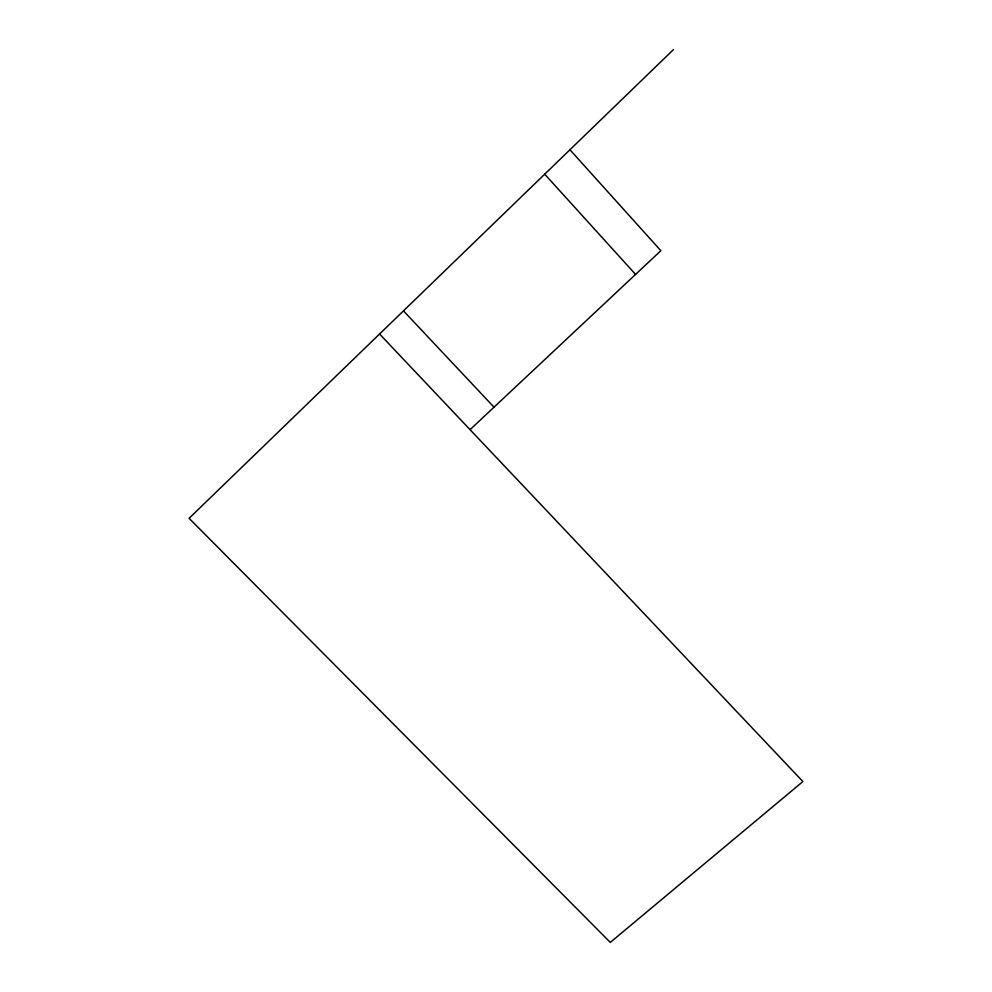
<?xml version="1.0" encoding="UTF-8"?>
<svg xmlns="http://www.w3.org/2000/svg" width="992" height="992" viewBox="0 0 992 992"><rect width="100%" height="100%" fill="white"/><g stroke="black" fill="none" stroke-linecap="round" stroke-linejoin="round"><path stroke-width="1.49" d="M673.444 49.6L189.1 518.308L610.303 942.4L802.9 781.56L379.564 333.994M470.047 429.66L660.858 250.691L569.941 149.755M403.471 310.856L494.016 407.179M544.707 174.17L635.574 274.412"/></g></svg>
